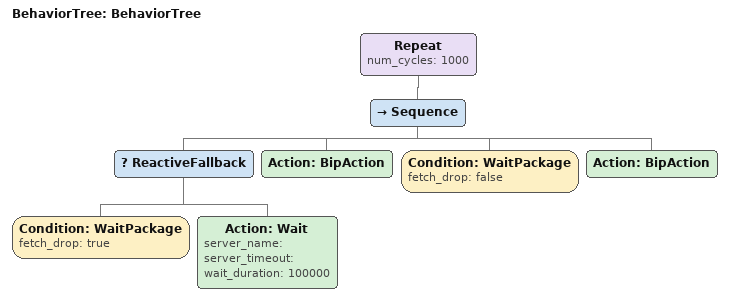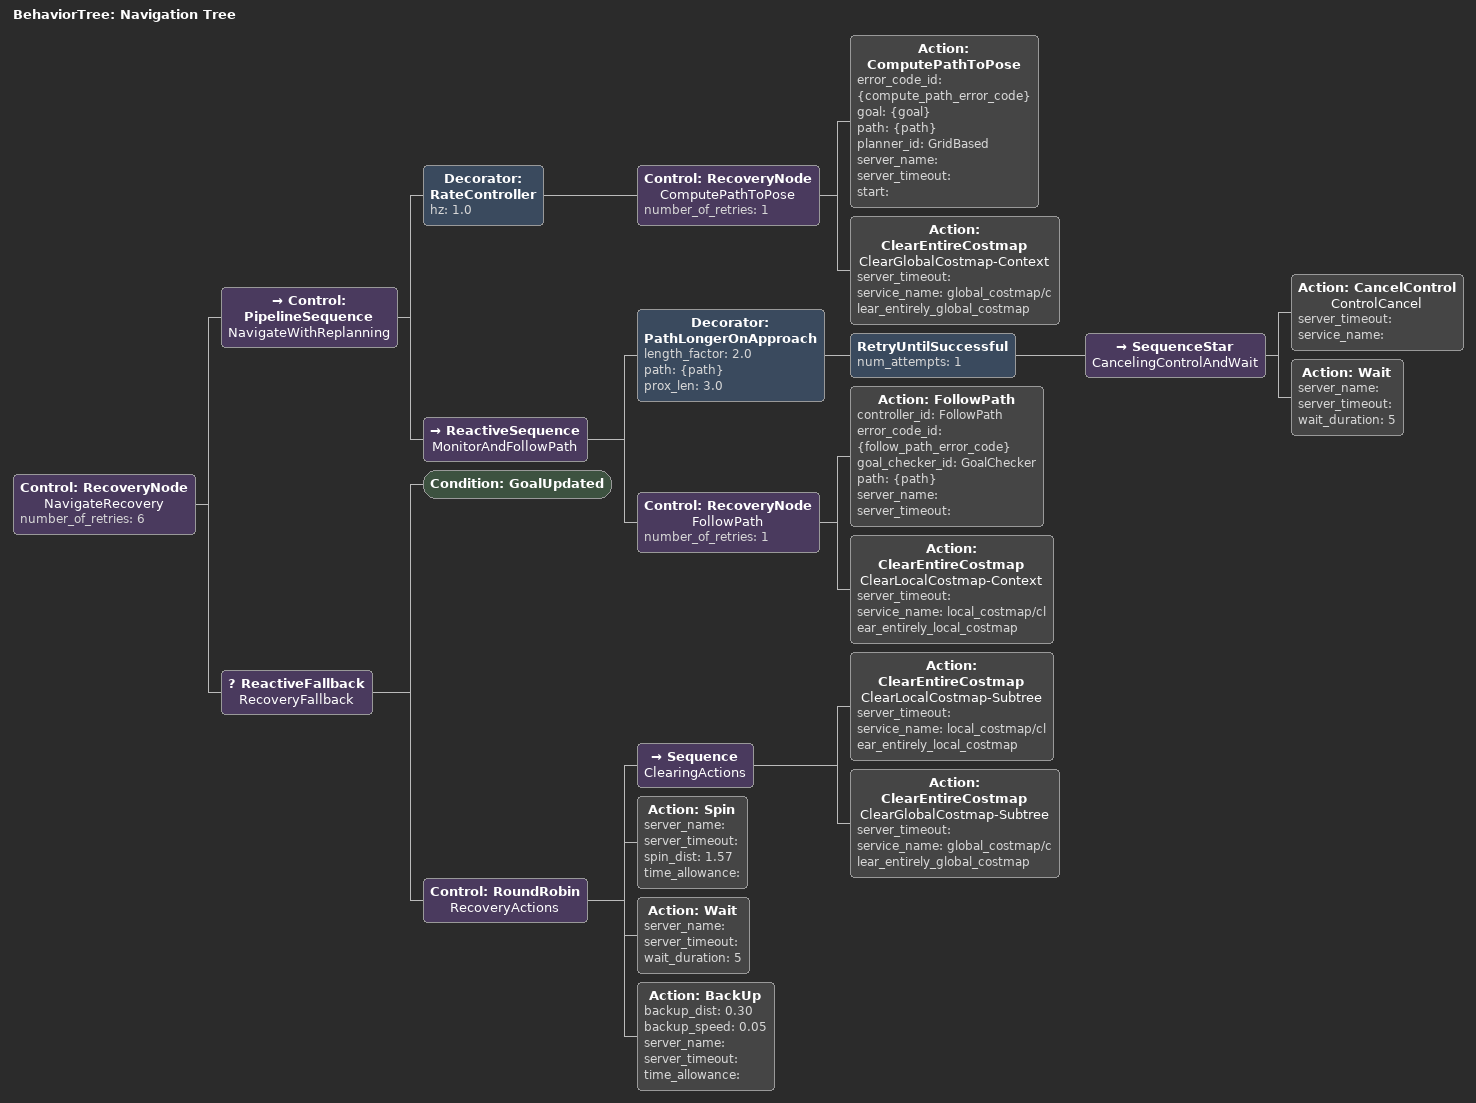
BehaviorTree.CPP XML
<?xml version="1.0"?>
<root main_tree_to_execute="BehaviorTree">
    <BehaviorTree ID="BehaviorTree">
        <Repeat num_cycles="1000">
            <Sequence>
                <ReactiveFallback>
                    <Condition ID="WaitPackage" fetch_drop="true"/>
                    <Action ID="Wait" server_name="" server_timeout="" wait_duration="100000"/>
                </ReactiveFallback>
                <Action ID="BipAction"/>
                <Condition ID="WaitPackage" fetch_drop="false"/>
                <Action ID="BipAction"/>
            </Sequence>
        </Repeat>
    </BehaviorTree>
    <BehaviorTree ID="Navigation Tree">
        <Control ID="RecoveryNode" name="NavigateRecovery" number_of_retries="6">
            <Control ID="PipelineSequence" name="NavigateWithReplanning">
                <Decorator ID="RateController" hz="1.0">
                    <Control ID="RecoveryNode" name="ComputePathToPose" number_of_retries="1">
                        <Action ID="ComputePathToPose" error_code_id="{compute_path_error_code}" goal="{goal}" path="{path}" planner_id="GridBased" server_name="" server_timeout="" start=""/>
                        <Action ID="ClearEntireCostmap" name="ClearGlobalCostmap-Context" server_timeout="" service_name="global_costmap/clear_entirely_global_costmap"/>
                    </Control>
                </Decorator>
                <ReactiveSequence name="MonitorAndFollowPath">
                    <Decorator ID="PathLongerOnApproach" length_factor="2.0" path="{path}" prox_len="3.0">
                        <RetryUntilSuccessful num_attempts="1">
                            <SequenceStar name="CancelingControlAndWait">
                                <Action ID="CancelControl" name="ControlCancel" server_timeout="" service_name=""/>
                                <Action ID="Wait" server_name="" server_timeout="" wait_duration="5"/>
                            </SequenceStar>
                        </RetryUntilSuccessful>
                    </Decorator>
                    <Control ID="RecoveryNode" name="FollowPath" number_of_retries="1">
                        <Action ID="FollowPath" controller_id="FollowPath" error_code_id="{follow_path_error_code}" goal_checker_id="GoalChecker" path="{path}" server_name="" server_timeout=""/>
                        <Action ID="ClearEntireCostmap" name="ClearLocalCostmap-Context" server_timeout="" service_name="local_costmap/clear_entirely_local_costmap"/>
                    </Control>
                </ReactiveSequence>
            </Control>
            <ReactiveFallback name="RecoveryFallback">
                <Condition ID="GoalUpdated"/>
                <Control ID="RoundRobin" name="RecoveryActions">
                    <Sequence name="ClearingActions">
                        <Action ID="ClearEntireCostmap" name="ClearLocalCostmap-Subtree" server_timeout="" service_name="local_costmap/clear_entirely_local_costmap"/>
                        <Action ID="ClearEntireCostmap" name="ClearGlobalCostmap-Subtree" server_timeout="" service_name="global_costmap/clear_entirely_global_costmap"/>
                    </Sequence>
                    <Action ID="Spin" server_name="" server_timeout="" spin_dist="1.57" time_allowance=""/>
                    <Action ID="Wait" server_name="" server_timeout="" wait_duration="5"/>
                    <Action ID="BackUp" backup_dist="0.30" backup_speed="0.05" server_name="" server_timeout="" time_allowance=""/>
                </Control>
            </ReactiveFallback>
        </Control>
    </BehaviorTree>
</root>
